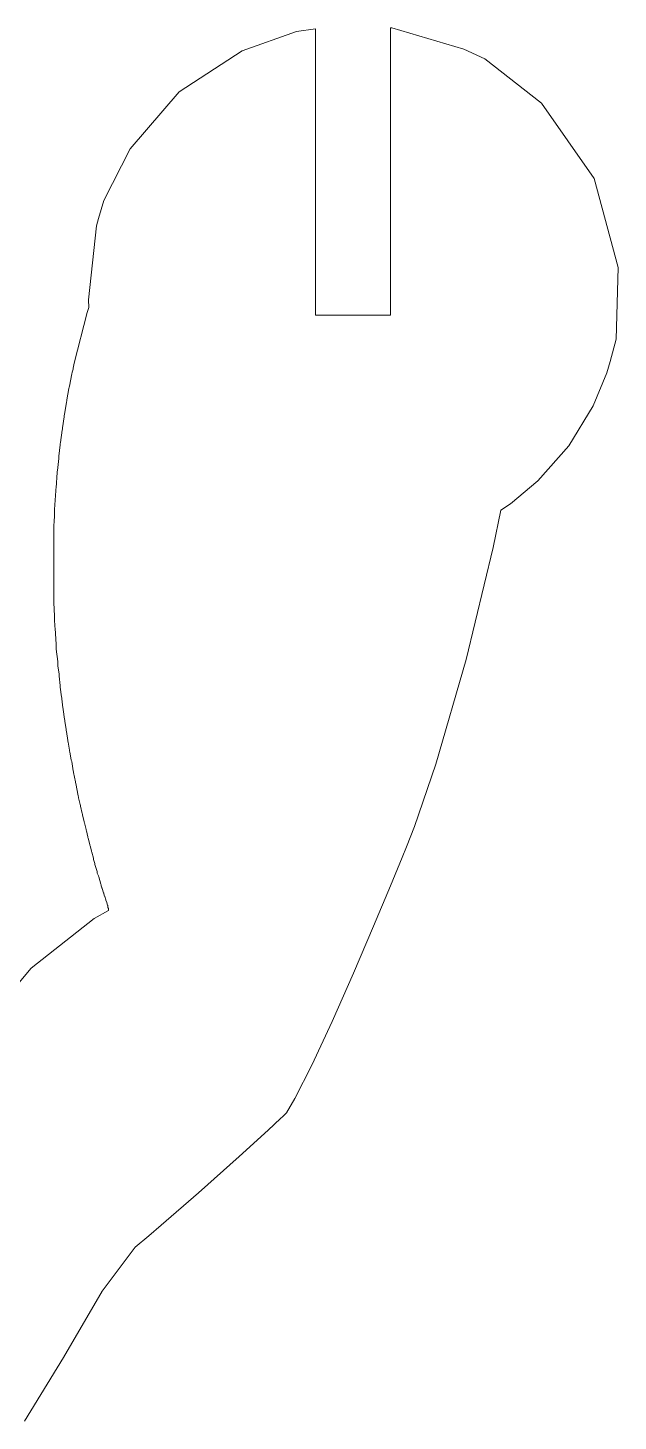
# Model space of a CAD drawing. Header units: millimetres. Extents: x -103 to 107, y -32 to 116.
# Drawn here: x -20.81 to -4.86, y 77.28 to 114.92 of the extents above; entities that cross this region are included whole.
import ezdxf

# ---------------------------------------------------------------- set-up
doc = ezdxf.new("R2010")
doc.units = ezdxf.units.MM
doc.header["$MEASUREMENT"] = 0
doc.layers.add('Layer 1', color=7, linetype='Continuous')

msp = doc.modelspace()

# ---------------------------------------------------------------- linework, layer by layer
at = {"layer": 'Layer 1', "lineweight": 9}
for points in [[(-13.5486, 114.8219), (-13.5486, 114.8219), (-15.0229, 114.3019), (-15.0229, 114.3019)], [(-13.0413, 114.8959), (-13.0413, 114.8959), (-13.5486, 114.8219), (-13.5486, 114.8219)], [(-13.0413, 107.1629), (-13.0413, 107.1629), (-13.0413, 114.8959), (-13.0413, 114.8959)], [(-10.9744, 114.9209), (-10.9744, 114.9209), (-11.0171, 114.9209), (-11.0171, 114.9209)], [(-11.0171, 114.9209), (-11.0171, 114.9209), (-11.0171, 107.1629), (-11.0171, 107.1629)], [(-9.0327, 114.3489), (-9.0327, 114.3489), (-10.9744, 114.9209), (-10.9744, 114.9209)], [(-15.0229, 114.3019), (-15.0229, 114.3019), (-16.7222, 113.1929), (-16.7222, 113.1929)], [(-8.4622, 114.0859), (-8.4622, 114.0859), (-9.0327, 114.3489), (-9.0327, 114.3489)], [(-6.9379, 112.8839), (-6.9379, 112.8839), (-8.4622, 114.0859), (-8.4622, 114.0859)], [(-16.7222, 113.1929), (-16.7222, 113.1929), (-18.0451, 111.6549), (-18.0451, 111.6549)], [(-5.5159, 110.8479), (-5.5159, 110.8479), (-6.9379, 112.8839), (-6.9379, 112.8839)], [(-18.0451, 111.6549), (-18.0451, 111.6549), (-18.756, 110.2609), (-18.756, 110.2609)], [(-4.8643, 108.4509), (-4.8643, 108.4509), (-5.5159, 110.8479), (-5.5159, 110.8479)], [(-18.756, 110.2609), (-18.756, 110.2609), (-18.8967, 109.7689), (-18.8967, 109.7689)], [(-18.9532, 109.5739), (-18.9532, 109.5739), (-19.1736, 107.5689), (-19.1736, 107.5689)], [(-18.8967, 109.7689), (-18.8967, 109.7689), (-18.9532, 109.5739), (-18.9532, 109.5739)], [(-4.9193, 106.5109), (-4.9193, 106.5109), (-4.8643, 108.4509), (-4.8643, 108.4509)], [(-19.1613, 107.3669), (-19.1613, 107.3669), (-19.204, 107.2299), (-19.204, 107.2299)], [(-19.1736, 107.5689), (-19.1736, 107.5689), (-19.1613, 107.3669), (-19.1613, 107.3669)], [(-19.204, 107.2299), (-19.204, 107.2299), (-19.5582, 105.8629), (-19.5582, 105.8629)], [(-11.0171, 107.1629), (-11.0171, 107.1629), (-13.0413, 107.1629), (-13.0413, 107.1629)], [(-5.0819, 105.9029), (-5.0819, 105.9029), (-4.9193, 106.5109), (-4.9193, 106.5109)], [(-19.5582, 105.8629), (-19.5582, 105.8629), (-19.5871, 105.7269), (-19.5871, 105.7269)], [(-5.1687, 105.5989), (-5.1687, 105.5989), (-5.0819, 105.9029), (-5.0819, 105.9029)], [(-19.616, 105.5739), (-19.616, 105.5739), (-19.6834, 105.2429), (-19.6834, 105.2429)], [(-19.6076, 105.6069), (-19.6076, 105.6069), (-19.616, 105.5739), (-19.616, 105.5739)], [(-19.6065, 105.6179), (-19.6065, 105.6179), (-19.6076, 105.6069), (-19.6076, 105.6069)], [(-19.5871, 105.6979), (-19.5871, 105.6979), (-19.6065, 105.6179), (-19.6065, 105.6179)], [(-19.5871, 105.7269), (-19.5871, 105.7269), (-19.5871, 105.6979), (-19.5871, 105.6979)], [(-5.5405, 104.7139), (-5.5405, 104.7139), (-5.1687, 105.5989), (-5.1687, 105.5989)], [(-19.6972, 105.1769), (-19.6972, 105.1769), (-19.7511, 104.8739), (-19.7511, 104.8739)], [(-19.6905, 105.2099), (-19.6905, 105.2099), (-19.6972, 105.1769), (-19.6972, 105.1769)], [(-19.6834, 105.2429), (-19.6834, 105.2429), (-19.6905, 105.2099), (-19.6905, 105.2099)], [(-19.7621, 104.8119), (-19.7621, 104.8119), (-19.8185, 104.4779), (-19.8185, 104.4779)], [(-19.7564, 104.8419), (-19.7564, 104.8419), (-19.7621, 104.8119), (-19.7621, 104.8119)], [(-19.7511, 104.8739), (-19.7511, 104.8739), (-19.7564, 104.8419), (-19.7564, 104.8419)], [(-6.1967, 103.6319), (-6.1967, 103.6319), (-5.5405, 104.7139), (-5.5405, 104.7139)], [(-19.828, 104.4119), (-19.828, 104.4119), (-19.8711, 104.1119), (-19.8711, 104.1119)], [(-19.8228, 104.4449), (-19.8228, 104.4449), (-19.828, 104.4119), (-19.828, 104.4119)], [(-19.8185, 104.4779), (-19.8185, 104.4779), (-19.8228, 104.4449), (-19.8228, 104.4449)], [(-19.8792, 104.0499), (-19.8792, 104.0499), (-19.9289, 103.7209), (-19.9289, 103.7209)], [(-19.875, 104.0799), (-19.875, 104.0799), (-19.8792, 104.0499), (-19.8792, 104.0499)], [(-19.8711, 104.1119), (-19.8711, 104.1119), (-19.875, 104.0799), (-19.875, 104.0799)], [(-19.9385, 103.6559), (-19.9385, 103.6559), (-19.9674, 103.3529), (-19.9674, 103.3529)], [(-19.9328, 103.6869), (-19.9328, 103.6869), (-19.9385, 103.6559), (-19.9385, 103.6559)], [(-19.9289, 103.7209), (-19.9289, 103.7209), (-19.9328, 103.6869), (-19.9328, 103.6869)], [(-7.0331, 102.6829), (-7.0331, 102.6829), (-6.1967, 103.6319), (-6.1967, 103.6319)], [(-19.9744, 103.2899), (-19.9744, 103.2899), (-20.0101, 102.9649), (-20.0101, 102.9649)], [(-19.9702, 103.3209), (-19.9702, 103.3209), (-19.9744, 103.2899), (-19.9744, 103.2899)], [(-19.9674, 103.3529), (-19.9674, 103.3529), (-19.9702, 103.3209), (-19.9702, 103.3209)], [(-20.0157, 102.9049), (-20.0157, 102.9049), (-20.0475, 102.4979), (-20.0475, 102.4979)], [(-20.0129, 102.9349), (-20.0129, 102.9349), (-20.0157, 102.9049), (-20.0157, 102.9049)], [(-20.0101, 102.9649), (-20.0101, 102.9649), (-20.0129, 102.9349), (-20.0129, 102.9349)], [(-20.0542, 102.4089), (-20.0542, 102.4089), (-20.0845, 101.9099), (-20.0845, 101.9099)], [(-20.0499, 102.4579), (-20.0499, 102.4579), (-20.0542, 102.4089), (-20.0542, 102.4089)], [(-20.0475, 102.4979), (-20.0475, 102.4979), (-20.0499, 102.4579), (-20.0499, 102.4579)], [(-7.7676, 102.0649), (-7.7676, 102.0649), (-7.0331, 102.6829), (-7.0331, 102.6829)], [(-8.0322, 101.8899), (-8.0322, 101.8899), (-7.7676, 102.0649), (-7.7676, 102.0649)], [(-20.0873, 101.7729), (-20.0873, 101.7729), (-20.1011, 101.5459), (-20.1011, 101.5459)], [(-20.0845, 101.9099), (-20.0845, 101.9099), (-20.0873, 101.8589), (-20.0873, 101.8589)], [(-20.0873, 101.8589), (-20.0873, 101.8589), (-20.0873, 101.7729), (-20.0873, 101.7729)], [(-8.2404, 100.8789), (-8.2404, 100.8789), (-8.0322, 101.8899), (-8.0322, 101.8899)], [(-20.1053, 101.5169), (-20.1053, 101.5169), (-20.1106, 101.4899), (-20.1106, 101.4899)], [(-20.1106, 101.4899), (-20.1106, 101.4899), (-20.1053, 101.2159), (-20.1053, 101.2159)], [(-20.1011, 101.5459), (-20.1011, 101.5459), (-20.1053, 101.5169), (-20.1053, 101.5169)], [(-20.1053, 101.2159), (-20.1053, 101.2159), (-20.1053, 101.1249), (-20.1053, 101.1249)], [(-20.1053, 101.1249), (-20.1053, 101.1249), (-20.1053, 101.0429), (-20.1053, 101.0429)], [(-20.1053, 101.0429), (-20.1053, 101.0429), (-20.1053, 100.8569), (-20.1053, 100.8569)], [(-8.9664, 97.8609), (-8.9664, 97.8609), (-8.2404, 100.8789), (-8.2404, 100.8789)], [(-20.1053, 100.8569), (-20.1053, 100.8569), (-20.1053, 100.7949), (-20.1053, 100.7949)], [(-20.1053, 100.7949), (-20.1053, 100.7949), (-20.1053, 100.6999), (-20.1053, 100.6999)], [(-20.1053, 100.6999), (-20.1053, 100.6999), (-20.1053, 100.4849), (-20.1053, 100.4849)], [(-20.1053, 100.4849), (-20.1053, 100.4849), (-20.1053, 100.4129), (-20.1053, 100.4129)], [(-20.1053, 100.4129), (-20.1053, 100.4129), (-20.1053, 100.3319), (-20.1053, 100.3319)], [(-20.1053, 100.3319), (-20.1053, 100.3319), (-20.1053, 100.1489), (-20.1053, 100.1489)], [(-20.1053, 100.1489), (-20.1053, 100.1489), (-20.1053, 100.0869), (-20.1053, 100.0869)], [(-20.1053, 100.0869), (-20.1053, 100.0869), (-20.1053, 99.9939), (-20.1053, 99.9939)], [(-20.1053, 99.9939), (-20.1053, 99.9939), (-20.1053, 99.7849), (-20.1053, 99.7849)], [(-20.1053, 99.7849), (-20.1053, 99.7849), (-20.1053, 99.7139), (-20.1053, 99.7139)], [(-20.1053, 99.7139), (-20.1053, 99.7139), (-20.1053, 99.6329), (-20.1053, 99.6329)], [(-20.1053, 99.6329), (-20.1053, 99.6329), (-20.1053, 99.4479), (-20.1053, 99.4479)], [(-20.1053, 99.4479), (-20.1053, 99.4479), (-20.1053, 99.3869), (-20.1053, 99.3869)], [(-20.1053, 99.3869), (-20.1053, 99.3869), (-20.0902, 99.0319), (-20.0902, 99.0319)], [(-20.0902, 99.0319), (-20.0902, 99.0319), (-20.0902, 98.9509), (-20.0902, 98.9509)], [(-20.0902, 98.9509), (-20.0902, 98.9509), (-20.0764, 98.7349), (-20.0764, 98.7349)], [(-20.0764, 98.7349), (-20.0764, 98.7349), (-20.0708, 98.7069), (-20.0708, 98.7069)], [(-20.0708, 98.7069), (-20.0708, 98.7069), (-20.039, 98.2589), (-20.039, 98.2589)], [(-20.039, 98.2589), (-20.039, 98.2589), (-20.039, 98.1369), (-20.039, 98.1369)], [(-20.039, 98.1369), (-20.039, 98.1369), (-20.0006, 97.8059), (-20.0006, 97.8059)], [(-20.0006, 97.8059), (-20.0006, 97.8059), (-19.9963, 97.7649), (-19.9963, 97.7649)], [(-19.9963, 97.7649), (-19.9963, 97.7649), (-19.9963, 97.6829), (-19.9963, 97.6829)], [(-19.9963, 97.6829), (-19.9963, 97.6829), (-19.966, 97.4639), (-19.966, 97.4639)], [(-9.7838, 95.0249), (-9.7838, 95.0249), (-8.9664, 97.8609), (-8.9664, 97.8609)], [(-19.966, 97.4639), (-19.966, 97.4639), (-19.9617, 97.4359), (-19.9617, 97.4359)], [(-19.9617, 97.4359), (-19.9617, 97.4359), (-19.9593, 97.4099), (-19.9593, 97.4099)], [(-19.9593, 97.4099), (-19.9593, 97.4099), (-19.9356, 97.1579), (-19.9356, 97.1579)], [(-19.9356, 97.1579), (-19.9356, 97.1579), (-19.9328, 97.1319), (-19.9328, 97.1319)], [(-19.9328, 97.1319), (-19.9328, 97.1319), (-19.9314, 97.1069), (-19.9314, 97.1069)], [(-19.9314, 97.1069), (-19.9314, 97.1069), (-19.8958, 96.8449), (-19.8958, 96.8449)], [(-19.8958, 96.8449), (-19.8958, 96.8449), (-19.8915, 96.8179), (-19.8915, 96.8179)], [(-19.8915, 96.8179), (-19.8915, 96.8179), (-19.8873, 96.7919), (-19.8873, 96.7919)], [(-19.8873, 96.7919), (-19.8873, 96.7919), (-19.8598, 96.5479), (-19.8598, 96.5479)], [(-19.8598, 96.5479), (-19.8598, 96.5479), (-19.8573, 96.5239), (-19.8573, 96.5239)], [(-19.8573, 96.5239), (-19.8573, 96.5239), (-19.8545, 96.5019), (-19.8545, 96.5019)], [(-19.8545, 96.5019), (-19.8545, 96.5019), (-19.8157, 96.2429), (-19.8157, 96.2429)], [(-19.8157, 96.2429), (-19.8157, 96.2429), (-19.8118, 96.2169), (-19.8118, 96.2169)], [(-19.8118, 96.2169), (-19.8118, 96.2169), (-19.8076, 96.1919), (-19.8076, 96.1919)], [(-19.8076, 96.1919), (-19.8076, 96.1919), (-19.773, 95.9619), (-19.773, 95.9619)], [(-19.773, 95.9619), (-19.773, 95.9619), (-19.7691, 95.9369), (-19.7691, 95.9369)], [(-19.7691, 95.9369), (-19.7691, 95.9369), (-19.7663, 95.9139), (-19.7663, 95.9139)], [(-19.7663, 95.9139), (-19.7663, 95.9139), (-19.7289, 95.6699), (-19.7289, 95.6699)], [(-19.7289, 95.6699), (-19.7289, 95.6699), (-19.725, 95.6459), (-19.725, 95.6459)], [(-19.725, 95.6459), (-19.725, 95.6459), (-19.7208, 95.6229), (-19.7208, 95.6229)], [(-19.7208, 95.6229), (-19.7208, 95.6229), (-19.6834, 95.4029), (-19.6834, 95.4029)], [(-19.6834, 95.4029), (-19.6834, 95.4029), (-19.6795, 95.3819), (-19.6795, 95.3819)], [(-19.6795, 95.3819), (-19.6795, 95.3819), (-19.6753, 95.3629), (-19.6753, 95.3629)], [(-19.6753, 95.3629), (-19.6753, 95.3629), (-19.634, 95.1379), (-19.634, 95.1379)], [(-19.634, 95.1379), (-19.634, 95.1379), (-19.6284, 95.1169), (-19.6284, 95.1169)], [(-19.6284, 95.1169), (-19.6284, 95.1169), (-19.6241, 95.0969), (-19.6241, 95.0969)], [(-19.6241, 95.0969), (-19.6241, 95.0969), (-19.5815, 94.8499), (-19.5815, 94.8499)], [(-10.3612, 93.3489), (-10.3612, 93.3489), (-9.7838, 95.0249), (-9.7838, 95.0249)], [(-19.5815, 94.8499), (-19.5815, 94.8499), (-19.5762, 94.8249), (-19.5762, 94.8249)], [(-19.5762, 94.8249), (-19.5762, 94.8249), (-19.5719, 94.8019), (-19.5719, 94.8019)], [(-19.5719, 94.8019), (-19.5719, 94.8019), (-19.5236, 94.5559), (-19.5236, 94.5559)], [(-19.5236, 94.5559), (-19.5236, 94.5559), (-19.5183, 94.5319), (-19.5183, 94.5319)], [(-19.5183, 94.5319), (-19.5183, 94.5319), (-19.5127, 94.5079), (-19.5127, 94.5079)], [(-19.5127, 94.5079), (-19.5127, 94.5079), (-19.4453, 94.1699), (-19.4453, 94.1699)], [(-19.4453, 94.1699), (-19.4453, 94.1699), (-19.4382, 94.1379), (-19.4382, 94.1379)], [(-19.4382, 94.1379), (-19.4382, 94.1379), (-19.4354, 94.1179), (-19.4354, 94.1179)], [(-19.4354, 94.1179), (-19.4354, 94.1179), (-19.3941, 93.9349), (-19.3941, 93.9349)], [(-19.3941, 93.9349), (-19.3941, 93.9349), (-19.3885, 93.9159), (-19.3885, 93.9159)], [(-19.3885, 93.9159), (-19.3885, 93.9159), (-19.3846, 93.8979), (-19.3846, 93.8979)], [(-19.3846, 93.8979), (-19.3846, 93.8979), (-19.3405, 93.6949), (-19.3405, 93.6949)], [(-19.3405, 93.6949), (-19.3405, 93.6949), (-19.3349, 93.6739), (-19.3349, 93.6739)], [(-19.3349, 93.6739), (-19.3349, 93.6739), (-19.3306, 93.6549), (-19.3306, 93.6549)], [(-19.3306, 93.6549), (-19.3306, 93.6549), (-19.2894, 93.4799), (-19.2894, 93.4799)], [(-19.2894, 93.4799), (-19.2894, 93.4799), (-19.2851, 93.4619), (-19.2851, 93.4619)], [(-19.2851, 93.4619), (-19.2851, 93.4619), (-19.2812, 93.4459), (-19.2812, 93.4459)], [(-19.2812, 93.4459), (-19.2812, 93.4459), (-19.2371, 93.2609), (-19.2371, 93.2609)], [(-19.2371, 93.2609), (-19.2371, 93.2609), (-19.2315, 93.2429), (-19.2315, 93.2429)], [(-19.2315, 93.2429), (-19.2315, 93.2429), (-19.2273, 93.2249), (-19.2273, 93.2249)], [(-19.2273, 93.2249), (-19.2273, 93.2249), (-19.1888, 93.0639), (-19.1888, 93.0639)], [(-19.1888, 93.0639), (-19.1888, 93.0639), (-19.1846, 93.0479), (-19.1846, 93.0479)], [(-19.1846, 93.0479), (-19.1846, 93.0479), (-19.1807, 93.0319), (-19.1807, 93.0319)], [(-19.1807, 93.0319), (-19.1807, 93.0319), (-19.1366, 92.8589), (-19.1366, 92.8589)], [(-10.5803, 92.7969), (-10.5803, 92.7969), (-10.3612, 93.3489), (-10.3612, 93.3489)], [(-19.1366, 92.8589), (-19.1366, 92.8589), (-19.131, 92.8409), (-19.131, 92.8409)], [(-19.131, 92.8409), (-19.131, 92.8409), (-19.1267, 92.8239), (-19.1267, 92.8239)], [(-19.1267, 92.8239), (-19.1267, 92.8239), (-19.0911, 92.6839), (-19.0911, 92.6839)], [(-19.0911, 92.6839), (-19.0911, 92.6839), (-19.0869, 92.6689), (-19.0869, 92.6689)], [(-19.0869, 92.6689), (-19.0869, 92.6689), (-19.0826, 92.6549), (-19.0826, 92.6549)], [(-19.0826, 92.6549), (-19.0826, 92.6549), (-19.0371, 92.4879), (-19.0371, 92.4879)], [(-10.6989, 92.5089), (-10.6989, 92.5089), (-10.5803, 92.7969), (-10.5803, 92.7969)], [(-10.5803, 92.7969), (-10.5803, 92.7969), (-10.5803, 92.7969), (-10.5803, 92.7969)], [(-10.5803, 92.7969), (-10.5803, 92.7969), (-10.5803, 92.7969), (-10.5803, 92.7969)], [(-19.0371, 92.4879), (-19.0371, 92.4879), (-19.0332, 92.4709), (-19.0332, 92.4709)], [(-19.0332, 92.4709), (-19.0332, 92.4709), (-19.0304, 92.4549), (-19.0304, 92.4549)], [(-19.0304, 92.4549), (-19.0304, 92.4549), (-19.0001, 92.3419), (-19.0001, 92.3419)], [(-19.0001, 92.3419), (-19.0001, 92.3419), (-18.9973, 92.3309), (-18.9973, 92.3309)], [(-18.9973, 92.3309), (-18.9973, 92.3309), (-18.9944, 92.3199), (-18.9944, 92.3199)], [(-18.9944, 92.3199), (-18.9944, 92.3199), (-18.9366, 92.1269), (-18.9366, 92.1269)], [(-11.0142, 91.7439), (-11.0142, 91.7439), (-10.6989, 92.5089), (-10.6989, 92.5089)], [(-18.9366, 92.1269), (-18.9366, 92.1269), (-18.9313, 92.1079), (-18.9313, 92.1079)], [(-18.9313, 92.1079), (-18.9313, 92.1079), (-18.9313, 92.0819), (-18.9313, 92.0819)], [(-18.9313, 92.0819), (-18.9313, 92.0819), (-18.9034, 92.0099), (-18.9034, 92.0099)], [(-18.9034, 92.0099), (-18.9034, 92.0099), (-18.8995, 92.0019), (-18.8995, 92.0019)], [(-18.8995, 92.0019), (-18.8995, 92.0019), (-18.8939, 91.9809), (-18.8939, 91.9809)], [(-18.8939, 91.9809), (-18.8939, 91.9809), (-18.8374, 91.7869), (-18.8374, 91.7869)], [(-18.8374, 91.7869), (-18.8374, 91.7869), (-18.8304, 91.7669), (-18.8304, 91.7669)], [(-18.8304, 91.7669), (-18.8304, 91.7669), (-18.8304, 91.7449), (-18.8304, 91.7449)], [(-18.8304, 91.7449), (-18.8304, 91.7449), (-18.8057, 91.6849), (-18.8057, 91.6849)], [(-18.8057, 91.6849), (-18.8057, 91.6849), (-18.8029, 91.6779), (-18.8029, 91.6779)], [(-18.8029, 91.6779), (-18.8029, 91.6779), (-18.8015, 91.6709), (-18.8015, 91.6709)], [(-18.8015, 91.6709), (-18.8015, 91.6709), (-18.763, 91.5509), (-18.763, 91.5509)], [(-18.763, 91.5509), (-18.763, 91.5509), (-18.7588, 91.5399), (-18.7588, 91.5399)], [(-18.7588, 91.5399), (-18.7588, 91.5399), (-18.756, 91.5299), (-18.756, 91.5299)], [(-18.756, 91.5299), (-18.756, 91.5299), (-18.7355, 91.4669), (-18.7355, 91.4669)], [(-11.4704, 90.6499), (-11.4704, 90.6499), (-11.0142, 91.7439), (-11.0142, 91.7439)], [(-18.7355, 91.4669), (-18.7355, 91.4669), (-18.7327, 91.4599), (-18.7327, 91.4599)], [(-18.7327, 91.4599), (-18.7327, 91.4599), (-18.7313, 91.4539), (-18.7313, 91.4539)], [(-18.7313, 91.4539), (-18.7313, 91.4539), (-18.7009, 91.3629), (-18.7009, 91.3629)], [(-18.7009, 91.3629), (-18.7009, 91.3629), (-18.6981, 91.3549), (-18.6981, 91.3549)], [(-18.6981, 91.3549), (-18.6981, 91.3549), (-18.6762, 91.2899), (-18.6762, 91.2899)], [(-18.6762, 91.2899), (-18.6762, 91.2899), (-18.6748, 91.2839), (-18.6748, 91.2839)], [(-18.6748, 91.2839), (-18.6748, 91.2839), (-18.6526, 91.2169), (-18.6526, 91.2169)], [(-18.6526, 91.2169), (-18.6526, 91.2169), (-18.6501, 91.2109), (-18.6501, 91.2109)], [(-18.6501, 91.2109), (-18.6501, 91.2109), (-18.6501, 91.2109), (-18.6501, 91.2109)], [(-18.6501, 91.2109), (-18.6501, 91.2109), (-18.6501, 91.1819), (-18.6501, 91.1819)], [(-18.6501, 91.1819), (-18.6501, 91.1819), (-18.6501, 91.1719), (-18.6501, 91.1719)], [(-18.6501, 91.1719), (-18.6501, 91.1719), (-18.6501, 91.1609), (-18.6501, 91.1609)], [(-18.6501, 91.1609), (-18.6501, 91.1609), (-18.6335, 91.1269), (-18.6335, 91.1269)], [(-18.6335, 91.1269), (-18.6335, 91.1269), (-18.6321, 91.1239), (-18.6321, 91.1239)], [(-18.6321, 91.1239), (-18.6321, 91.1239), (-18.6335, 91.1219), (-18.6335, 91.1219)], [(-18.6335, 91.1219), (-18.6335, 91.1219), (-18.6335, 91.0999), (-18.6335, 91.0999)], [(-18.6335, 91.0999), (-18.6335, 91.0999), (-18.6321, 91.0979), (-18.6321, 91.0979)], [(-18.6321, 91.0979), (-18.6321, 91.0979), (-18.6321, 91.0759), (-18.6321, 91.0759)], [(-19.0138, 90.8609), (-19.0138, 90.8609), (-20.7156, 89.5179), (-20.7156, 89.5179)], [(-18.6321, 91.0759), (-18.6321, 91.0759), (-19.0138, 90.8609), (-19.0138, 90.8609)], [(-12.0133, 89.3789), (-12.0133, 89.3789), (-11.4704, 90.6499), (-11.4704, 90.6499)], [(-20.7156, 89.5179), (-20.7156, 89.5179), (-22.1102, 87.8579), (-22.1102, 87.8579)], [(-12.5866, 88.0799), (-12.5866, 88.0799), (-12.0133, 89.3789), (-12.0133, 89.3789)], [(-13.1337, 86.8999), (-13.1337, 86.8999), (-12.5866, 88.0799), (-12.5866, 88.0799)], [(-13.598, 85.9929), (-13.598, 85.9929), (-13.1337, 86.8999), (-13.1337, 86.8999)], [(-13.8213, 85.6049), (-13.8213, 85.6049), (-13.598, 85.9929), (-13.598, 85.9929)], [(-14.3159, 85.1419), (-14.3159, 85.1419), (-13.9811, 85.4529), (-13.9811, 85.4529)], [(-13.9811, 85.4529), (-13.9811, 85.4529), (-13.9247, 85.5059), (-13.9247, 85.5059)], [(-13.9247, 85.5059), (-13.9247, 85.5059), (-13.8213, 85.6049), (-13.8213, 85.6049)], [(-15.0987, 84.4249), (-15.0987, 84.4249), (-14.3159, 85.1419), (-14.3159, 85.1419)], [(-16.1997, 83.4449), (-16.1997, 83.4449), (-15.0987, 84.4249), (-15.0987, 84.4249)], [(-17.2044, 82.5729), (-17.2044, 82.5729), (-16.1997, 83.4449), (-16.1997, 83.4449)], [(-17.542, 82.2859), (-17.542, 82.2859), (-17.2044, 82.5729), (-17.2044, 82.5729)], [(-17.91, 81.9759), (-17.91, 81.9759), (-17.542, 82.2859), (-17.542, 82.2859)], [(-18.799, 80.7909), (-18.799, 80.7909), (-17.91, 81.9759), (-17.91, 81.9759)], [(-19.8422, 78.9959), (-19.8422, 78.9959), (-18.799, 80.7909), (-18.799, 80.7909)], [(-20.8991, 77.2799), (-20.8991, 77.2799), (-19.8422, 78.9959), (-19.8422, 78.9959)]]:
    msp.add_open_spline(points, degree=3, dxfattribs=at)

doc.saveas('drawing.dxf')
